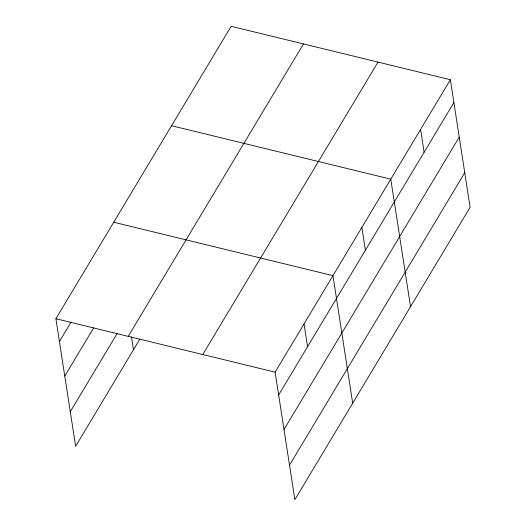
<?xml version="1.0" encoding="UTF-8"?>
<svg xmlns="http://www.w3.org/2000/svg" width="526" height="526" viewBox="0 0 526 526"><rect width="100%" height="100%" fill="white"/><g stroke="black" fill="none" stroke-linecap="round" stroke-linejoin="round"><path stroke-width="0.79" d="M139.752 339.283L75.639 446.272L55.894 318.736L231.138 26.3L450.361 79.728L470.106 207.264L294.862 499.7L275.118 372.165L450.361 79.728M59.425 341.545L71.155 321.965M64.77 376.103L93.687 327.856M70.287 411.713L117.219 333.392M128.239 336.364L303.482 43.928M202.773 354.531L378.016 62.094M278.655 394.973L453.892 102.537M284.001 429.532L459.244 137.095M289.517 465.142L464.76 172.706M171.555 125.727L390.779 179.156L410.523 306.691M113.721 222.235L332.951 275.657L352.696 403.199M55.894 318.736L275.118 372.165M420.57 129.442L424.101 152.251M361.868 227.41L365.399 250.218M304.035 323.911L307.565 346.719M131.474 336.91L133.466 349.77"/></g></svg>
